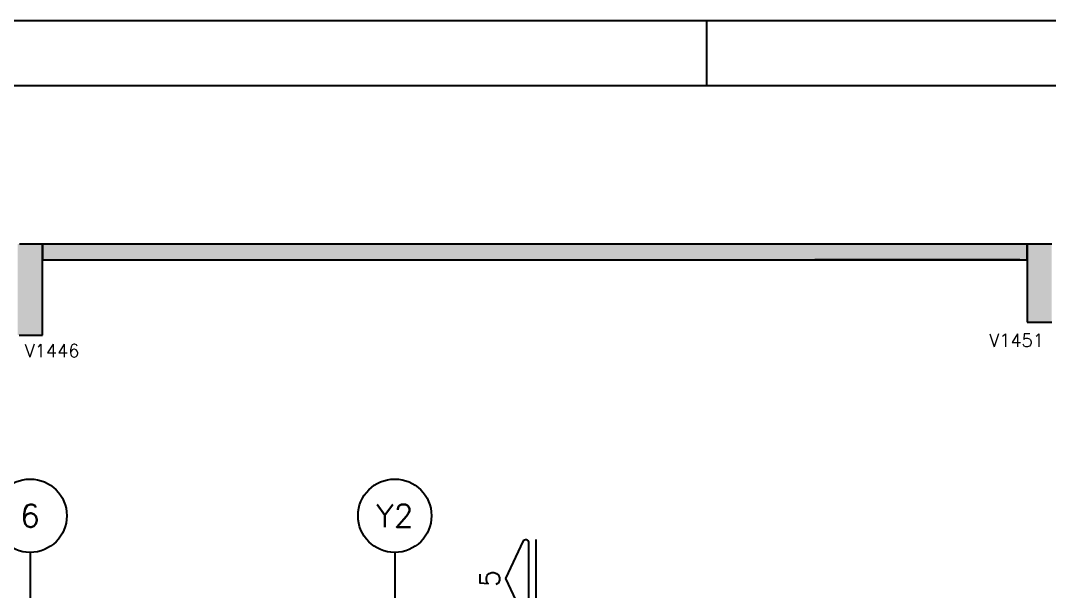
# Model space of a CAD drawing. Header units: millimetres. Extents: x -2290 to 5505, y -2157 to 2343.
# Drawn here: x 1278 to 2068, y 1904 to 2343 of the extents above; entities that cross this region are included whole.
import ezdxf
from ezdxf.enums import TextEntityAlignment as Align

# ---------------------------------------------------------------- set-up
doc = ezdxf.new("R2010")
doc.units = ezdxf.units.MM
doc.header["$LTSCALE"] = 50
doc.linetypes.add('EIXO', pattern=[6.8, 6, -0.4, 0, -0.4])
for name, color, linetype in [('F-CORTE', 4, 'Continuous'), ('F-CORTE-INDICAÇÃO', 4, 'Continuous'), ('F-EIXO', 12, 'EIXO'), ('F-MARGEM', 1, 'Continuous'), ('F-SOLIDO-CORTE', 71, 'Continuous'), ('F-TEXTO', 6, 'Continuous'), ('F-TEXTO-YELLOW', 2, 'Continuous')]:
    doc.layers.add(name, color=color, linetype=linetype)
doc.styles.add('MCP', font='simplex.shx')
doc.styles.add('ROMANS', font='simplex.shx')

# ---------------------------------------------------------------- blocks, each defined once
blk = doc.blocks.new('*U60')
at = {"layer": 'F-CORTE-INDICAÇÃO'}
for p, q in [((70, 0), (0, 0)), ((80, 0), (90, 0)), ((100, 0), (170, 0))]:
    blk.add_line(p, q, dxfattribs=at)
blk.add_lwpolyline([(112, 6, -0.802585), (111.15, 9.81), (140, 23.26), (168.85, 9.81, -0.802585), (168, 6)], format="xyb", close=True, dxfattribs=at)
at = {"layer": 'F-CORTE-INDICAÇÃO', "style": 'ROMANS'}
blk.add_attdef('CORTE', text='', height=15, dxfattribs=at).set_placement((140, 35.76), align=Align.MIDDLE_CENTER)
at = {"layer": 'F-CORTE-INDICAÇÃO', "color": 2, "style": 'ROMANS'}
blk.add_attdef('FOLHA', text='', height=12, dxfattribs=at).set_placement((140, -10), align=Align.MIDDLE_CENTER)
blk = doc.blocks.new('*U48')
at = {"layer": 'F-EIXO'}
blk.add_line((0, 0), (0, -2959.56), dxfattribs=at)
at = {"layer": 'F-EIXO', "color": 2, "linetype": 'Continuous'}
blk.add_circle((0, 28.21), 28.21, dxfattribs=at)
at = {"layer": 'F-TEXTO', "style": 'ROMANS'}
blk.add_attdef('EIXO', text='', height=17.5, rotation=360, dxfattribs=at).set_placement((0, 28.21), align=Align.MIDDLE_CENTER)
blk = doc.blocks.new('*U29')
at = {"layer": 'F-EIXO'}
blk.add_line((0, 0), (0, -2959.56), dxfattribs=at)
at = {"layer": 'F-EIXO', "color": 2, "linetype": 'Continuous'}
blk.add_circle((0, 28.21), 28.21, dxfattribs=at)
at = {"layer": 'F-TEXTO', "style": 'ROMANS'}
blk.add_attdef('EIXO', text='', height=17.5, rotation=360, dxfattribs=at).set_placement((0, 28.21), align=Align.MIDDLE_CENTER)
blk = doc.blocks.new('A0-2L_900')
at = {"layer": 'F-MARGEM', "color": 2}
blk.add_line((81.9, 90), (81.9, 89), dxfattribs=at)
blk.add_lwpolyline([(155.9, 0), (0, 0), (0, 90), (155.9, 90)], close=True, dxfattribs=at)
at = {"layer": 'F-MARGEM', "color": 7}
blk.add_lwpolyline([(2.5, 89), (154.9, 89), (154.9, 1), (2.5, 1)], close=True, dxfattribs=at)

msp = doc.modelspace()

# ---------------------------------------------------------------- hatches: boundary and pattern name
at = {"layer": 'F-SOLIDO-CORTE', "linetype": 'Continuous'}
for points in [[(1276, 2105.722), (1276, 2104.919), (1276, 2100.788), (1277.121, 2100.788), (1294.782, 2100.788), (1295, 2100.788), (1295, 2165.853), (1295, 2166.656), (1295, 2170.788), (1277.339, 2170.788), (1277.121, 2170.788), (1276, 2170.788)], [(1295, 2159.634), (1295, 2159.496), (1295, 2158.788), (1327.268, 2158.788), (1332.845, 2158.788), (1333.005, 2158.788), (1477.77, 2158.788), (1504.115, 2158.788), (1828.361, 2158.788), (1887.37, 2158.788), (1887.981, 2158.788), (2021.71, 2158.788), (2045.374, 2158.788), (2051, 2158.788), (2051, 2166.115), (2051, 2167.412), (2051, 2170.788), (2045.374, 2170.788), (1911.645, 2170.788), (1887.981, 2170.788), (1887.37, 2170.788), (1563.123, 2170.788), (1504.115, 2170.788), (1337.775, 2170.788), (1333.005, 2170.788), (1327.428, 2170.788), (1327.268, 2170.788), (1295, 2170.788)], [(2051, 2134.15), (2051, 2127.666), (2051, 2110.788), (2056.345, 2110.788), (2067.947, 2110.788), (2070, 2110.788), (2070, 2147.426), (2070, 2153.909), (2070, 2170.788), (2058.398, 2170.788), (2056.345, 2170.788), (2051, 2170.788)]]:
    msp.add_hatch(color=256, dxfattribs=at).paths.add_polyline_path(points, flags=16)

# ---------------------------------------------------------------- linework, layer by layer
at = {"layer": 'F-CORTE', "linetype": 'Continuous'}
for p, q in [((1295, 2170.788), (1277.339, 2170.788)), ((1327.268, 2170.788), (1295, 2170.788)), ((1327.428, 2170.788), (1327.268, 2170.788)), ((1333.005, 2170.788), (1327.428, 2170.788)), ((1337.775, 2170.788), (1333.005, 2170.788)), ((1504.115, 2170.788), (1337.775, 2170.788)), ((1563.123, 2170.788), (1504.115, 2170.788)), ((1887.37, 2170.788), (1563.123, 2170.788)), ((1887.981, 2170.788), (1887.37, 2170.788)), ((1911.645, 2170.788), (1887.981, 2170.788)), ((2045.374, 2170.788), (1911.645, 2170.788)), ((2051, 2170.788), (2045.374, 2170.788)), ((2056.345, 2170.788), (2051, 2170.788)), ((2058.398, 2170.788), (2056.345, 2170.788)), ((2070, 2170.788), (2058.398, 2170.788)), ((1295, 2100.788), (1295, 2158.788)), ((1295, 2158.788), (1327.268, 2158.788)), ((1327.268, 2158.788), (1332.845, 2158.788)), ((1332.845, 2158.788), (1333.005, 2158.788)), ((1333.005, 2158.788), (1477.77, 2158.788)), ((1477.77, 2158.788), (1504.115, 2158.788)), ((1504.115, 2158.788), (1828.361, 2158.788)), ((1828.361, 2158.788), (1887.37, 2158.788)), ((1887.37, 2158.788), (1887.981, 2158.788)), ((2021.71, 2158.788), (1887.981, 2158.788)), ((2045.374, 2158.788), (2021.71, 2158.788)), ((2045.374, 2158.788), (2051, 2158.788)), ((2051, 2158.788), (2051, 2134.15)), ((2051, 2134.15), (2051, 2110.788)), ((2051, 2110.788), (2056.345, 2110.788)), ((2056.345, 2110.788), (2067.947, 2110.788)), ((2067.947, 2110.788), (2070, 2110.788)), ((1277.121, 2100.788), (1294.782, 2100.788)), ((1294.782, 2100.788), (1295, 2100.788))]:
    msp.add_line(p, q, dxfattribs=at)
at = {"layer": 'F-SOLIDO-CORTE', "linetype": 'Continuous'}
for p, q in [((1295, 2170.788), (1277.339, 2170.788)), ((1327.268, 2170.788), (1295, 2170.788)), ((1295, 2170.788), (1295, 2159.634)), ((1295, 2166.656), (1295, 2170.788)), ((1295, 2165.853), (1295, 2166.656)), ((1295, 2100.788), (1295, 2165.853)), ((1327.428, 2170.788), (1327.268, 2170.788)), ((1333.005, 2170.788), (1327.428, 2170.788)), ((1337.775, 2170.788), (1333.005, 2170.788)), ((1504.115, 2170.788), (1337.775, 2170.788)), ((1563.124, 2170.788), (1504.115, 2170.788)), ((1887.37, 2170.788), (1563.124, 2170.788)), ((1887.981, 2170.788), (1887.37, 2170.788)), ((1911.645, 2170.788), (1887.981, 2170.788)), ((2045.374, 2170.788), (1911.645, 2170.788)), ((2051, 2170.788), (2045.374, 2170.788)), ((2051, 2167.412), (2051, 2170.788)), ((2056.345, 2170.788), (2051, 2170.788)), ((2051, 2170.788), (2051, 2134.15)), ((2051, 2166.115), (2051, 2167.412)), ((2051, 2158.788), (2051, 2166.115)), ((2058.398, 2170.788), (2056.345, 2170.788)), ((2070, 2170.788), (2058.398, 2170.788)), ((1295, 2159.634), (1295, 2159.496)), ((1295, 2159.496), (1295, 2158.788)), ((1295, 2158.788), (1327.268, 2158.788)), ((1327.268, 2158.788), (1332.845, 2158.788)), ((1332.845, 2158.788), (1333.005, 2158.788)), ((1333.005, 2158.788), (1477.77, 2158.788)), ((1477.77, 2158.788), (1504.115, 2158.788)), ((1504.115, 2158.788), (1828.361, 2158.788)), ((1828.361, 2158.788), (1887.37, 2158.788)), ((1887.37, 2158.788), (1887.981, 2158.788)), ((1887.981, 2158.788), (2021.71, 2158.788)), ((2021.71, 2158.788), (2045.374, 2158.788)), ((2045.374, 2158.788), (2051, 2158.788)), ((2051, 2134.15), (2051, 2127.666)), ((2051, 2127.666), (2051, 2110.788)), ((2051, 2110.788), (2056.345, 2110.788)), ((2056.345, 2110.788), (2067.947, 2110.788)), ((2067.947, 2110.788), (2070, 2110.788)), ((1277.121, 2100.788), (1294.782, 2100.788)), ((1294.782, 2100.788), (1295, 2100.788))]:
    msp.add_line(p, q, dxfattribs=at)

# ---------------------------------------------------------------- block references
at = {"layer": 'F-CORTE-INDICAÇÃO', "linetype": 'Continuous'}
ref = msp.add_blockref('*U60', (1674.129, 1773.717), dxfattribs=dict(at, rotation=90))
ref.add_attrib('CORTE', '5', dxfattribs={"height": 15, "rotation": 90, "style": 'ROMANS'}).set_placement((1638.366, 1913.717), align=Align.MIDDLE_CENTER)
at = {"layer": 'F-EIXO', "linetype": 'Continuous'}
for name, p, values in [('*U29', (1285.5, 1933.768), {'EIXO': '6'}), ('*U48', (1565.5, 1933.768), {'EIXO': 'Y2'})]:
    msp.add_blockref(name, p, dxfattribs=at).add_auto_attribs(values)
at = {"layer": 'F-MARGEM', "xscale": 50, "yscale": 50, "zscale": 50}
msp.add_blockref('A0-2L_900', (-2290.233, -2157.396), dxfattribs=at)

# ---------------------------------------------------------------- texts
at = {"layer": 'F-TEXTO-YELLOW', "linetype": 'Continuous', "style": 'MCP'}
for s, p in [('V1451', (2021.894, 2091.831)), ('V1446', (1281.358, 2083.795))]:
    msp.add_text(s, height=10, dxfattribs=at).set_placement(p)

doc.saveas('drawing.dxf')
